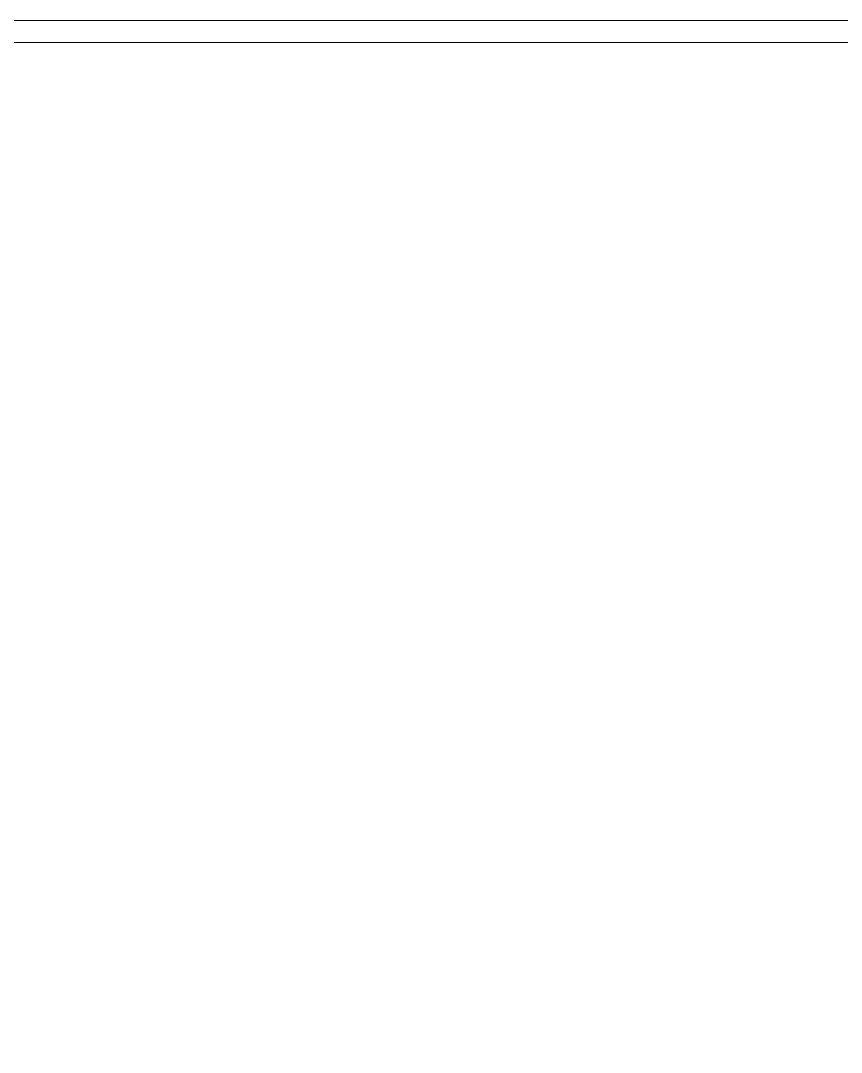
# Model space of a CAD drawing. Header units: millimetres. Extents: x -1113 to 415037, y -3642 to 28069.
# Drawn here: x 2941.26 to 2966.22, y 7513.21 to 7544.61 of the extents above; entities that cross this region are included whole.
import ezdxf

# ---------------------------------------------------------------- set-up
doc = ezdxf.new("R2010")
doc.units = ezdxf.units.MM
doc.layers.add('0) Стена 3.93м', color=3, linetype='Continuous', lineweight=60)
doc.layers.add('A-FLOR', color=7, linetype='Continuous', lineweight=9)
doc.layers.add('A-DOOR-1', color=7, linetype='Continuous', lineweight=5, true_color=0xc0c0c0)

# ---------------------------------------------------------------- blocks, each defined once
blk = doc.blocks.new('110_Дверь_СКБ_2Ст - Д-1 Лестничная клетка EIS60-24280000-Объем проектирования 1 этажа')
at = {"layer": 'A-DOOR-1'}
blk.add_line((-637.5, 110), (-587.5, 110), dxfattribs=at)
blk.add_arc((-637.5, 110), 900, 0, 90, dxfattribs=at)
blk = doc.blocks.new('1floor')
at = {"layer": 'A-FLOR'}
for p, q in [((2851.588, 7680.667), (2918.218, 7680.667)), ((1618.218, 7680), (2900.633, 7680))]:
    blk.add_line(p, q, dxfattribs=at)
at = {"layer": 'A-DOOR-1', "rotation": 180}
blk.add_blockref('110_Дверь_СКБ_2Ст - Д-1 Лестничная клетка EIS60-24280000-Объем проектирования 1 этажа', (2280.718, 7790), dxfattribs=at)

msp = doc.modelspace()

# ---------------------------------------------------------------- block references
at = {"layer": '0) Стена 3.93м'}
msp.add_blockref('1floor', (64.702, -136.062), dxfattribs=at)

doc.saveas('drawing.dxf')
